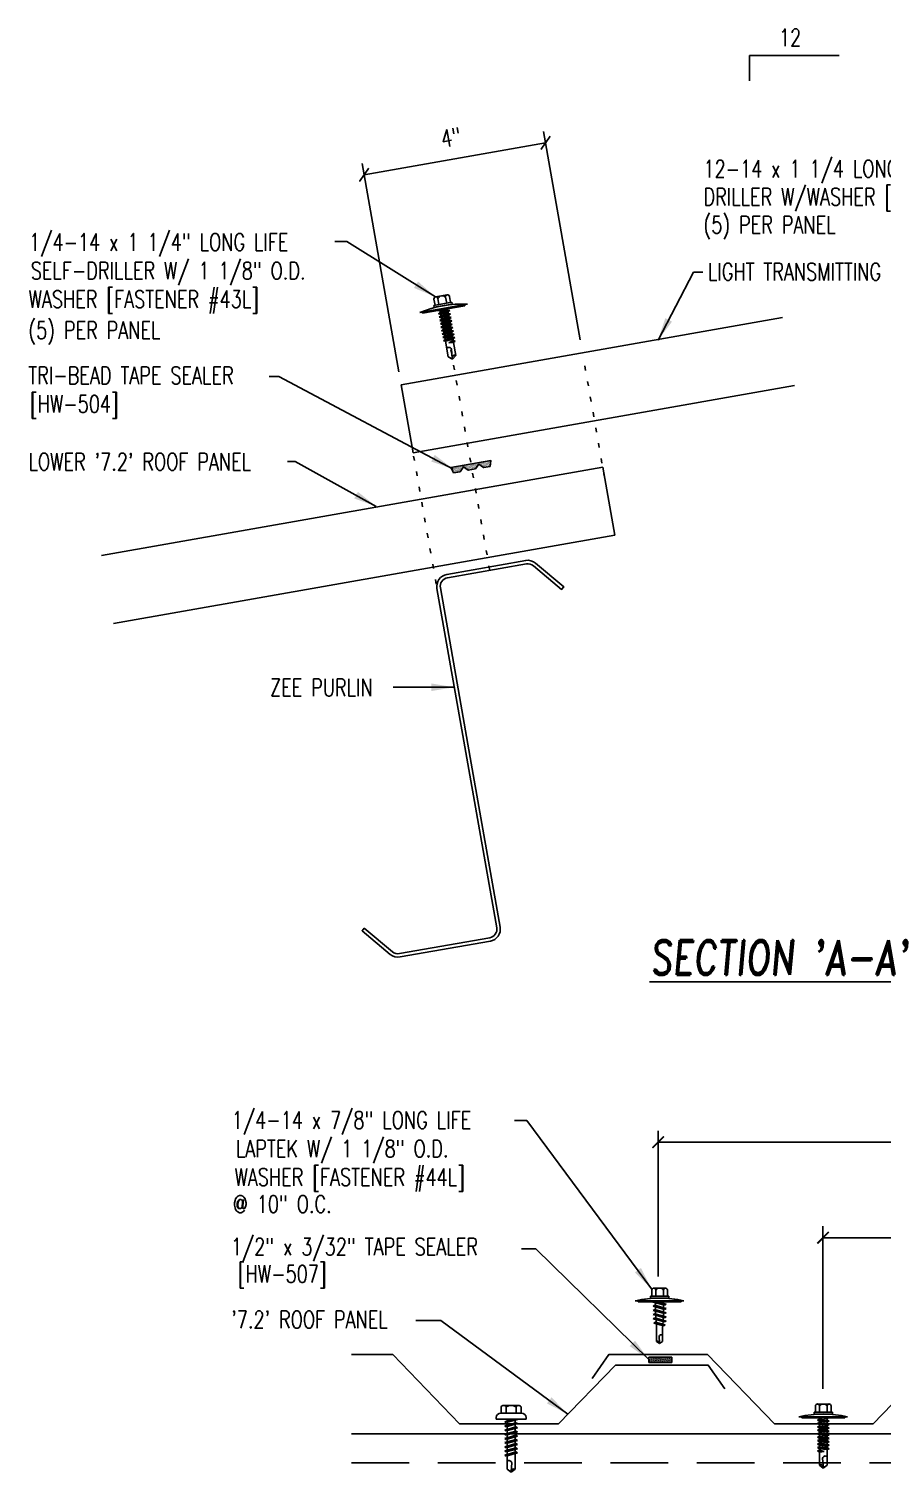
# Model space of a CAD drawing. Extents: x -4.8 to 58.6, y -1.7 to 67.3.
# Drawn here: x -4.8 to 13.72, y 4.52 to 35.84 of the extents above; entities that cross this region are included whole.
import ezdxf

# ---------------------------------------------------------------- set-up
doc = ezdxf.new("R2010")
doc.units = 0
doc.header["$LTSCALE"] = 4
doc.header["$MEASUREMENT"] = 0
doc.linetypes.add('ACAD_ISO07W100', pattern=[3, 0, -3])
doc.linetypes.add('HIDDEN', pattern=[0.375, 0.25, -0.125])
doc.layers.get('0').update_dxf_attribs({"linetype": 'CONTINUOUS'})
doc.layers.get('Defpoints').update_dxf_attribs({"linetype": 'CONTINUOUS'})
for name, color, linetype in [('FASTENER', 9, 'CONTINUOUS'), ('LABEL', 6, 'CONTINUOUS'), ('MARK', 1, 'CONTINUOUS'), ('PANEL-S', 11, 'CONTINUOUS'), ('STLA', 12, 'CONTINUOUS'), ('TAPE', 9, 'CONTINUOUS'), ('TEXT', 2, 'CONTINUOUS')]:
    doc.layers.add(name, color=color, linetype=linetype)
doc.styles.add('ROMAND', font='romand', dxfattribs={"height": 0.075})
doc.styles.add('TEXT', font='SIMPLEX.shx', dxfattribs={"width": 0.75, "height": 0.375})
doc.styles.add('TEXT1', font='ROMANS.shx', dxfattribs={"width": 0.75, "height": 0.375})
doc.dimstyles.new('DETAIL', dxfattribs={"dimscale": 4, "dimtxt": 0.375, "dimasz": 0.0625, "dimexe": 0.0625, "dimexo": 0.0625, "dimgap": 0.0625, "dimtad": 1, "dimdec": 4, "dimzin": 3, "dimdsep": 46, "dimlunit": 4, "dimtxsty": 'TEXT1', "dimblk": 'ARCHTICK', "dimcen": 0.0625, "dimclrd": 7, "dimclre": 7, "dimclrt": 2, "dimadec": 0, "dimazin": 0, "dimtfac": 0.6, "dimtdec": 4, "dimtmove": 0, "dimatfit": 3, "dimfxl": 0, "dimfrac": 2, "dimtolj": 1, "dimtzin": 0, "dimarcsym": 0})
doc.dimstyles.new('DETAIL$7', dxfattribs={"dimscale": 4, "dimtxt": 0.375, "dimasz": 0.125, "dimexe": 0.0625, "dimexo": 0.0625, "dimgap": 0.0625, "dimtad": 1, "dimdec": 4, "dimzin": 3, "dimdsep": 46, "dimlunit": 4, "dimtxsty": 'TEXT', "dimblk": 'ARCHTICK', "dimcen": 0.0625, "dimclrd": 7, "dimclre": 7, "dimclrt": 2, "dimadec": 0, "dimazin": 0, "dimtfac": 0.6, "dimtdec": 4, "dimtmove": 0, "dimatfit": 3, "dimfxl": 0, "dimfrac": 2, "dimtolj": 1, "dimtzin": 0, "dimarcsym": 0})

# ---------------------------------------------------------------- blocks, each defined once
blk = doc.blocks.new('Z8X25')
at = {"layer": 'STLA'}
blk.add_lwpolyline([(-1.652, 0.753), (-1.139, 0.142, 0.221695), (-0.995, 0.075), (0.995, 0.075, 0.414214), (1.183, 0.262), (1.183, 4), (1.183, 7.738, -0.414214), (1.445, 8), (3.186, 8, -0.221695), (3.386, 7.906), (3.899, 7.295), (3.842, 7.247), (3.329, 7.858, 0.221695), (3.186, 7.925), (1.445, 7.925, 0.414214), (1.257, 7.738), (1.257, 4), (1.257, 0.262, -0.414214), (0.995, 0), (-0.995, 0, -0.221695), (-1.196, 0.094), (-1.709, 0.705)], format="xyb", close=True, dxfattribs=at)
blk = doc.blocks.new('_ArchTick')
at = {"color": 0, "const_width": 0.15}
blk.add_lwpolyline([(-0.5, -0.5), (0.5, 0.5)], dxfattribs=at)
blk = doc.blocks.new('*D8')
at = {"layer": 'Defpoints', "color": 0}
for p in [(2.475, 32.676), (7.211, 28.852), (3.272, 28.157)]:
    blk.add_point(p, dxfattribs=at)
at = {"layer": 'TEXT', "color": 7, "lineweight": -2}
for p, q in [((7.168, 29.098), (6.371, 33.617)), ((6.415, 33.371), (2.475, 32.676)), ((3.229, 28.403), (2.432, 32.922))]:
    blk.add_line(p, q, dxfattribs=at)
at = {"layer": 'TEXT', "color": 7, "lineweight": -2, "xscale": 0.25, "yscale": 0.25, "zscale": 0.25}
for p, rotation in [((6.415, 33.371), 10.00004169108935), ((2.475, 32.676), 190.0000416910894)]:
    blk.add_blockref('_ArchTick', p, dxfattribs=dict(at, rotation=rotation))
at = {"layer": 'TEXT', "color": 2, "insert": (4.363, 33.489), "char_height": 0.375, "attachment_point": 5, "rotation": 10, "style": 'TEXT1'}
blk.add_mtext('\\A1;4"', dxfattribs=at)
blk = doc.blocks.new('LAY-LAB')
at = {"layer": 'LABEL', "color": 6, "style": 'ROMAND', "oblique": 5, "width": 0.75}
blk.add_attdef('LAY-LAB', (0.017, 0.0362), '', height=0.1875, dxfattribs=at)
blk = doc.blocks.new('*X1')
at = {"color": 0}
for p, q in [((-0.434, 0.135), (-0.434, 0.135)), ((-0.434, 0.123), (-0.434, 0.123)), ((-0.422, 0.141), (-0.422, 0.141)), ((-0.422, 0.129), (-0.422, 0.129)), ((-0.422, 0.117), (-0.422, 0.117)), ((-0.422, 0.105), (-0.422, 0.105)), ((-0.422, 0.094), (-0.422, 0.094)), ((-0.422, 0.082), (-0.422, 0.082)), ((-0.41, 0.135), (-0.41, 0.135)), ((-0.41, 0.123), (-0.41, 0.123)), ((-0.41, 0.111), (-0.41, 0.111)), ((-0.41, 0.1), (-0.41, 0.1)), ((-0.41, 0.088), (-0.41, 0.088)), ((-0.41, 0.076), (-0.41, 0.076)), ((-0.41, 0.064), (-0.41, 0.064)), ((-0.41, 0.053), (-0.41, 0.053)), ((-0.41, 0.041), (-0.41, 0.041)), ((-0.398, 0.141), (-0.398, 0.141)), ((-0.398, 0.129), (-0.398, 0.129)), ((-0.398, 0.117), (-0.398, 0.117)), ((-0.398, 0.105), (-0.398, 0.105)), ((-0.398, 0.094), (-0.398, 0.094)), ((-0.398, 0.082), (-0.398, 0.082)), ((-0.398, 0.07), (-0.398, 0.07)), ((-0.398, 0.059), (-0.398, 0.059)), ((-0.398, 0.047), (-0.398, 0.047)), ((-0.398, 0.035), (-0.398, 0.035)), ((-0.398, 0.023), (-0.398, 0.023)), ((-0.387, 0.135), (-0.387, 0.135)), ((-0.387, 0.123), (-0.387, 0.123)), ((-0.387, 0.111), (-0.387, 0.111)), ((-0.387, 0.1), (-0.387, 0.1)), ((-0.387, 0.088), (-0.387, 0.088)), ((-0.387, 0.076), (-0.387, 0.076)), ((-0.387, 0.064), (-0.387, 0.064)), ((-0.387, 0.053), (-0.387, 0.053)), ((-0.387, 0.041), (-0.387, 0.041)), ((-0.387, 0.029), (-0.387, 0.029)), ((-0.375, 0.141), (-0.375, 0.141)), ((-0.375, 0.129), (-0.375, 0.129)), ((-0.375, 0.117), (-0.375, 0.117)), ((-0.375, 0.105), (-0.375, 0.105)), ((-0.375, 0.094), (-0.375, 0.094)), ((-0.375, 0.082), (-0.375, 0.082)), ((-0.375, 0.07), (-0.375, 0.07)), ((-0.375, 0.059), (-0.375, 0.059)), ((-0.375, 0.047), (-0.375, 0.047)), ((-0.375, 0.035), (-0.375, 0.035)), ((-0.375, 0.023), (-0.375, 0.023)), ((-0.363, 0.135), (-0.363, 0.135)), ((-0.363, 0.123), (-0.363, 0.123)), ((-0.363, 0.111), (-0.363, 0.111)), ((-0.363, 0.1), (-0.363, 0.1)), ((-0.363, 0.088), (-0.363, 0.088)), ((-0.363, 0.076), (-0.363, 0.076)), ((-0.363, 0.064), (-0.363, 0.064)), ((-0.363, 0.053), (-0.363, 0.053)), ((-0.363, 0.041), (-0.363, 0.041)), ((-0.363, 0.029), (-0.363, 0.029)), ((-0.352, 0.141), (-0.352, 0.141)), ((-0.352, 0.129), (-0.352, 0.129)), ((-0.352, 0.117), (-0.352, 0.117)), ((-0.352, 0.105), (-0.352, 0.105)), ((-0.352, 0.094), (-0.352, 0.094)), ((-0.352, 0.082), (-0.352, 0.082)), ((-0.352, 0.07), (-0.352, 0.07)), ((-0.352, 0.059), (-0.352, 0.059)), ((-0.352, 0.047), (-0.352, 0.047)), ((-0.352, 0.035), (-0.352, 0.035)), ((-0.352, 0.023), (-0.352, 0.023)), ((-0.34, 0.135), (-0.34, 0.135)), ((-0.34, 0.123), (-0.34, 0.123)), ((-0.34, 0.111), (-0.34, 0.111)), ((-0.34, 0.1), (-0.34, 0.1)), ((-0.34, 0.088), (-0.34, 0.088)), ((-0.34, 0.076), (-0.34, 0.076)), ((-0.34, 0.064), (-0.34, 0.064)), ((-0.34, 0.053), (-0.34, 0.053)), ((-0.34, 0.041), (-0.34, 0.041)), ((-0.34, 0.029), (-0.34, 0.029)), ((-0.328, 0.141), (-0.328, 0.141)), ((-0.328, 0.129), (-0.328, 0.129)), ((-0.328, 0.117), (-0.328, 0.117)), ((-0.328, 0.105), (-0.328, 0.105)), ((-0.328, 0.094), (-0.328, 0.094)), ((-0.328, 0.082), (-0.328, 0.082)), ((-0.328, 0.07), (-0.328, 0.07)), ((-0.328, 0.059), (-0.328, 0.059)), ((-0.328, 0.047), (-0.328, 0.047)), ((-0.328, 0.035), (-0.328, 0.035)), ((-0.328, 0.023), (-0.328, 0.023)), ((-0.316, 0.135), (-0.316, 0.135)), ((-0.316, 0.123), (-0.316, 0.123)), ((-0.316, 0.111), (-0.316, 0.111)), ((-0.316, 0.1), (-0.316, 0.1)), ((-0.316, 0.088), (-0.316, 0.088)), ((-0.316, 0.076), (-0.316, 0.076)), ((-0.316, 0.064), (-0.316, 0.064)), ((-0.316, 0.053), (-0.316, 0.053)), ((-0.316, 0.041), (-0.316, 0.041)), ((-0.316, 0.029), (-0.316, 0.029)), ((-0.305, 0.141), (-0.305, 0.141)), ((-0.305, 0.129), (-0.305, 0.129)), ((-0.305, 0.117), (-0.305, 0.117)), ((-0.305, 0.105), (-0.305, 0.105)), ((-0.305, 0.094), (-0.305, 0.094)), ((-0.305, 0.082), (-0.305, 0.082)), ((-0.305, 0.07), (-0.305, 0.07)), ((-0.305, 0.059), (-0.305, 0.059)), ((-0.305, 0.047), (-0.305, 0.047)), ((-0.305, 0.035), (-0.305, 0.035)), ((-0.305, 0.023), (-0.305, 0.023)), ((-0.293, 0.135), (-0.293, 0.135)), ((-0.293, 0.123), (-0.293, 0.123)), ((-0.293, 0.111), (-0.293, 0.111)), ((-0.293, 0.1), (-0.293, 0.1)), ((-0.293, 0.088), (-0.293, 0.088)), ((-0.293, 0.076), (-0.293, 0.076)), ((-0.293, 0.064), (-0.293, 0.064)), ((-0.293, 0.053), (-0.293, 0.053)), ((-0.293, 0.041), (-0.293, 0.041)), ((-0.293, 0.029), (-0.293, 0.029)), ((-0.281, 0.141), (-0.281, 0.141)), ((-0.281, 0.129), (-0.281, 0.129)), ((-0.281, 0.117), (-0.281, 0.117)), ((-0.281, 0.105), (-0.281, 0.105)), ((-0.281, 0.094), (-0.281, 0.094)), ((-0.281, 0.082), (-0.281, 0.082)), ((-0.281, 0.07), (-0.281, 0.07)), ((-0.281, 0.059), (-0.281, 0.059)), ((-0.281, 0.047), (-0.281, 0.047)), ((-0.281, 0.035), (-0.281, 0.035)), ((-0.281, 0.023), (-0.281, 0.023)), ((-0.27, 0.135), (-0.27, 0.135)), ((-0.27, 0.123), (-0.27, 0.123)), ((-0.27, 0.111), (-0.27, 0.111)), ((-0.27, 0.1), (-0.27, 0.1)), ((-0.27, 0.088), (-0.27, 0.088)), ((-0.27, 0.076), (-0.27, 0.076)), ((-0.27, 0.064), (-0.27, 0.064)), ((-0.27, 0.053), (-0.27, 0.053)), ((-0.27, 0.041), (-0.27, 0.041)), ((-0.27, 0.029), (-0.27, 0.029)), ((-0.258, 0.141), (-0.258, 0.141)), ((-0.258, 0.129), (-0.258, 0.129)), ((-0.258, 0.117), (-0.258, 0.117)), ((-0.258, 0.105), (-0.258, 0.105)), ((-0.258, 0.094), (-0.258, 0.094)), ((-0.258, 0.082), (-0.258, 0.082)), ((-0.258, 0.07), (-0.258, 0.07)), ((-0.258, 0.059), (-0.258, 0.059)), ((-0.258, 0.047), (-0.258, 0.047)), ((-0.258, 0.035), (-0.258, 0.035)), ((-0.258, 0.023), (-0.258, 0.023)), ((-0.246, 0.135), (-0.246, 0.135)), ((-0.246, 0.123), (-0.246, 0.123)), ((-0.246, 0.111), (-0.246, 0.111)), ((-0.246, 0.1), (-0.246, 0.1)), ((-0.246, 0.088), (-0.246, 0.088)), ((-0.246, 0.076), (-0.246, 0.076)), ((-0.246, 0.064), (-0.246, 0.064)), ((-0.246, 0.053), (-0.246, 0.053)), ((-0.246, 0.041), (-0.246, 0.041)), ((-0.234, 0.141), (-0.234, 0.141)), ((-0.234, 0.129), (-0.234, 0.129)), ((-0.234, 0.117), (-0.234, 0.117)), ((-0.234, 0.105), (-0.234, 0.105)), ((-0.234, 0.094), (-0.234, 0.094)), ((-0.234, 0.082), (-0.234, 0.082)), ((-0.234, 0.07), (-0.234, 0.07)), ((-0.234, 0.059), (-0.234, 0.059)), ((-0.234, 0.047), (-0.234, 0.047)), ((-0.223, 0.135), (-0.223, 0.135)), ((-0.223, 0.123), (-0.223, 0.123)), ((-0.223, 0.111), (-0.223, 0.111)), ((-0.223, 0.1), (-0.223, 0.1)), ((-0.223, 0.088), (-0.223, 0.088)), ((-0.223, 0.076), (-0.223, 0.076)), ((-0.223, 0.064), (-0.223, 0.064)), ((-0.211, 0.141), (-0.211, 0.141)), ((-0.211, 0.129), (-0.211, 0.129)), ((-0.211, 0.117), (-0.211, 0.117)), ((-0.211, 0.105), (-0.211, 0.105)), ((-0.211, 0.094), (-0.211, 0.094)), ((-0.211, 0.082), (-0.211, 0.082)), ((-0.211, 0.07), (-0.211, 0.07)), ((-0.199, 0.135), (-0.199, 0.135)), ((-0.199, 0.123), (-0.199, 0.123)), ((-0.199, 0.111), (-0.199, 0.111)), ((-0.199, 0.1), (-0.199, 0.1)), ((-0.199, 0.088), (-0.199, 0.088)), ((-0.188, 0.141), (-0.188, 0.141)), ((-0.188, 0.129), (-0.188, 0.129)), ((-0.188, 0.117), (-0.188, 0.117)), ((-0.188, 0.105), (-0.188, 0.105)), ((-0.188, 0.094), (-0.188, 0.094)), ((-0.176, 0.135), (-0.176, 0.135)), ((-0.176, 0.123), (-0.176, 0.123)), ((-0.176, 0.111), (-0.176, 0.111)), ((-0.164, 0.141), (-0.164, 0.141)), ((-0.164, 0.129), (-0.164, 0.129)), ((-0.164, 0.117), (-0.164, 0.117)), ((-0.164, 0.105), (-0.164, 0.105)), ((-0.152, 0.135), (-0.152, 0.135)), ((-0.152, 0.123), (-0.152, 0.123)), ((-0.152, 0.111), (-0.152, 0.111)), ((-0.152, 0.1), (-0.152, 0.1)), ((-0.141, 0.141), (-0.141, 0.141)), ((-0.141, 0.129), (-0.141, 0.129)), ((-0.141, 0.117), (-0.141, 0.117)), ((-0.141, 0.105), (-0.141, 0.105)), ((-0.141, 0.094), (-0.141, 0.094)), ((-0.141, 0.082), (-0.141, 0.082)), ((-0.129, 0.135), (-0.129, 0.135)), ((-0.129, 0.123), (-0.129, 0.123)), ((-0.129, 0.111), (-0.129, 0.111)), ((-0.129, 0.1), (-0.129, 0.1)), ((-0.129, 0.088), (-0.129, 0.088)), ((-0.129, 0.076), (-0.129, 0.076)), ((-0.117, 0.141), (-0.117, 0.141)), ((-0.117, 0.129), (-0.117, 0.129)), ((-0.117, 0.117), (-0.117, 0.117)), ((-0.117, 0.105), (-0.117, 0.105)), ((-0.117, 0.094), (-0.117, 0.094)), ((-0.117, 0.082), (-0.117, 0.082)), ((-0.117, 0.07), (-0.117, 0.07)), ((-0.117, 0.059), (-0.117, 0.059)), ((-0.105, 0.135), (-0.105, 0.135)), ((-0.105, 0.123), (-0.105, 0.123)), ((-0.105, 0.111), (-0.105, 0.111)), ((-0.105, 0.1), (-0.105, 0.1)), ((-0.105, 0.088), (-0.105, 0.088)), ((-0.105, 0.076), (-0.105, 0.076)), ((-0.105, 0.064), (-0.105, 0.064)), ((-0.105, 0.053), (-0.105, 0.053)), ((-0.094, 0.141), (-0.094, 0.141)), ((-0.094, 0.129), (-0.094, 0.129)), ((-0.094, 0.117), (-0.094, 0.117)), ((-0.094, 0.105), (-0.094, 0.105)), ((-0.094, 0.094), (-0.094, 0.094)), ((-0.094, 0.082), (-0.094, 0.082)), ((-0.094, 0.07), (-0.094, 0.07)), ((-0.094, 0.059), (-0.094, 0.059)), ((-0.094, 0.047), (-0.094, 0.047)), ((-0.094, 0.035), (-0.094, 0.035)), ((-0.082, 0.135), (-0.082, 0.135)), ((-0.082, 0.123), (-0.082, 0.123)), ((-0.082, 0.111), (-0.082, 0.111)), ((-0.082, 0.1), (-0.082, 0.1)), ((-0.082, 0.088), (-0.082, 0.088)), ((-0.082, 0.076), (-0.082, 0.076)), ((-0.082, 0.064), (-0.082, 0.064)), ((-0.082, 0.053), (-0.082, 0.053)), ((-0.082, 0.041), (-0.082, 0.041)), ((-0.082, 0.029), (-0.082, 0.029)), ((-0.07, 0.141), (-0.07, 0.141)), ((-0.07, 0.129), (-0.07, 0.129)), ((-0.07, 0.117), (-0.07, 0.117)), ((-0.07, 0.105), (-0.07, 0.105)), ((-0.07, 0.094), (-0.07, 0.094)), ((-0.07, 0.082), (-0.07, 0.082)), ((-0.07, 0.07), (-0.07, 0.07)), ((-0.07, 0.059), (-0.07, 0.059)), ((-0.07, 0.047), (-0.07, 0.047)), ((-0.07, 0.035), (-0.07, 0.035)), ((-0.07, 0.023), (-0.07, 0.023)), ((-0.059, 0.135), (-0.059, 0.135)), ((-0.059, 0.123), (-0.059, 0.123)), ((-0.059, 0.111), (-0.059, 0.111)), ((-0.059, 0.1), (-0.059, 0.1)), ((-0.059, 0.088), (-0.059, 0.088)), ((-0.059, 0.076), (-0.059, 0.076)), ((-0.059, 0.064), (-0.059, 0.064)), ((-0.059, 0.053), (-0.059, 0.053)), ((-0.059, 0.041), (-0.059, 0.041)), ((-0.059, 0.029), (-0.059, 0.029)), ((-0.047, 0.141), (-0.047, 0.141)), ((-0.047, 0.129), (-0.047, 0.129)), ((-0.047, 0.117), (-0.047, 0.117)), ((-0.047, 0.105), (-0.047, 0.105)), ((-0.047, 0.094), (-0.047, 0.094)), ((-0.047, 0.082), (-0.047, 0.082)), ((-0.047, 0.07), (-0.047, 0.07)), ((-0.047, 0.059), (-0.047, 0.059)), ((-0.047, 0.047), (-0.047, 0.047)), ((-0.047, 0.035), (-0.047, 0.035)), ((-0.047, 0.023), (-0.047, 0.023)), ((-0.035, 0.135), (-0.035, 0.135)), ((-0.035, 0.123), (-0.035, 0.123)), ((-0.035, 0.111), (-0.035, 0.111)), ((-0.035, 0.1), (-0.035, 0.1)), ((-0.035, 0.088), (-0.035, 0.088)), ((-0.035, 0.076), (-0.035, 0.076)), ((-0.035, 0.064), (-0.035, 0.064)), ((-0.035, 0.053), (-0.035, 0.053)), ((-0.035, 0.041), (-0.035, 0.041)), ((-0.035, 0.029), (-0.035, 0.029)), ((-0.023, 0.141), (-0.023, 0.141)), ((-0.023, 0.129), (-0.023, 0.129)), ((-0.023, 0.117), (-0.023, 0.117)), ((-0.023, 0.105), (-0.023, 0.105)), ((-0.023, 0.094), (-0.023, 0.094)), ((-0.023, 0.082), (-0.023, 0.082)), ((-0.023, 0.07), (-0.023, 0.07)), ((-0.023, 0.059), (-0.023, 0.059)), ((-0.023, 0.047), (-0.023, 0.047)), ((-0.023, 0.035), (-0.023, 0.035)), ((-0.023, 0.023), (-0.023, 0.023)), ((-0.012, 0.135), (-0.012, 0.135)), ((-0.012, 0.123), (-0.012, 0.123)), ((-0.012, 0.111), (-0.012, 0.111)), ((-0.012, 0.1), (-0.012, 0.1)), ((-0.012, 0.088), (-0.012, 0.088)), ((-0.012, 0.076), (-0.012, 0.076)), ((-0.012, 0.064), (-0.012, 0.064)), ((-0.012, 0.053), (-0.012, 0.053)), ((-0.012, 0.041), (-0.012, 0.041)), ((-0.012, 0.029), (-0.012, 0.029)), ((0, 0.141), (0, 0.141)), ((0, 0.129), (0, 0.129)), ((0, 0.117), (0, 0.117)), ((0, 0.105), (0, 0.105)), ((0, 0.094), (0, 0.094)), ((0, 0.082), (0, 0.082)), ((0, 0.07), (0, 0.07)), ((0, 0.059), (0, 0.059)), ((0, 0.047), (0, 0.047)), ((0, 0.035), (0, 0.035)), ((0, 0.023), (0, 0.023)), ((0.012, 0.135), (0.012, 0.135)), ((0.012, 0.123), (0.012, 0.123)), ((0.012, 0.111), (0.012, 0.111)), ((0.012, 0.1), (0.012, 0.1)), ((0.012, 0.088), (0.012, 0.088)), ((0.012, 0.076), (0.012, 0.076)), ((0.012, 0.064), (0.012, 0.064)), ((0.012, 0.053), (0.012, 0.053)), ((0.012, 0.041), (0.012, 0.041)), ((0.012, 0.029), (0.012, 0.029)), ((0.023, 0.141), (0.023, 0.141)), ((0.023, 0.129), (0.023, 0.129)), ((0.023, 0.117), (0.023, 0.117)), ((0.023, 0.105), (0.023, 0.105)), ((0.023, 0.094), (0.023, 0.094)), ((0.023, 0.082), (0.023, 0.082)), ((0.023, 0.07), (0.023, 0.07)), ((0.023, 0.059), (0.023, 0.059)), ((0.023, 0.047), (0.023, 0.047)), ((0.023, 0.035), (0.023, 0.035)), ((0.023, 0.023), (0.023, 0.023)), ((0.035, 0.135), (0.035, 0.135)), ((0.035, 0.123), (0.035, 0.123)), ((0.035, 0.111), (0.035, 0.111)), ((0.035, 0.1), (0.035, 0.1)), ((0.035, 0.088), (0.035, 0.088)), ((0.035, 0.076), (0.035, 0.076)), ((0.035, 0.064), (0.035, 0.064)), ((0.035, 0.053), (0.035, 0.053)), ((0.035, 0.041), (0.035, 0.041)), ((0.035, 0.029), (0.035, 0.029)), ((0.047, 0.141), (0.047, 0.141)), ((0.047, 0.129), (0.047, 0.129)), ((0.047, 0.117), (0.047, 0.117)), ((0.047, 0.105), (0.047, 0.105)), ((0.047, 0.094), (0.047, 0.094)), ((0.047, 0.082), (0.047, 0.082)), ((0.047, 0.07), (0.047, 0.07)), ((0.047, 0.059), (0.047, 0.059)), ((0.047, 0.047), (0.047, 0.047)), ((0.047, 0.035), (0.047, 0.035)), ((0.047, 0.023), (0.047, 0.023)), ((0.059, 0.135), (0.059, 0.135)), ((0.059, 0.123), (0.059, 0.123)), ((0.059, 0.111), (0.059, 0.111)), ((0.059, 0.1), (0.059, 0.1)), ((0.059, 0.088), (0.059, 0.088)), ((0.059, 0.076), (0.059, 0.076)), ((0.059, 0.064), (0.059, 0.064)), ((0.059, 0.053), (0.059, 0.053)), ((0.059, 0.041), (0.059, 0.041)), ((0.059, 0.029), (0.059, 0.029)), ((0.07, 0.141), (0.07, 0.141)), ((0.07, 0.129), (0.07, 0.129)), ((0.07, 0.117), (0.07, 0.117)), ((0.07, 0.105), (0.07, 0.105)), ((0.07, 0.094), (0.07, 0.094)), ((0.07, 0.082), (0.07, 0.082)), ((0.07, 0.07), (0.07, 0.07)), ((0.07, 0.059), (0.07, 0.059)), ((0.07, 0.047), (0.07, 0.047)), ((0.07, 0.035), (0.07, 0.035)), ((0.07, 0.023), (0.07, 0.023)), ((0.082, 0.135), (0.082, 0.135)), ((0.082, 0.123), (0.082, 0.123)), ((0.082, 0.111), (0.082, 0.111)), ((0.082, 0.1), (0.082, 0.1)), ((0.082, 0.088), (0.082, 0.088)), ((0.082, 0.076), (0.082, 0.076)), ((0.082, 0.064), (0.082, 0.064)), ((0.082, 0.053), (0.082, 0.053)), ((0.082, 0.041), (0.082, 0.041)), ((0.082, 0.029), (0.082, 0.029)), ((0.094, 0.141), (0.094, 0.141)), ((0.094, 0.129), (0.094, 0.129)), ((0.094, 0.117), (0.094, 0.117)), ((0.094, 0.105), (0.094, 0.105)), ((0.094, 0.094), (0.094, 0.094)), ((0.094, 0.082), (0.094, 0.082)), ((0.094, 0.07), (0.094, 0.07)), ((0.094, 0.059), (0.094, 0.059)), ((0.094, 0.047), (0.094, 0.047)), ((0.094, 0.035), (0.094, 0.035)), ((0.105, 0.135), (0.105, 0.135)), ((0.105, 0.123), (0.105, 0.123)), ((0.105, 0.111), (0.105, 0.111)), ((0.105, 0.1), (0.105, 0.1)), ((0.105, 0.088), (0.105, 0.088)), ((0.105, 0.076), (0.105, 0.076)), ((0.105, 0.064), (0.105, 0.064)), ((0.105, 0.053), (0.105, 0.053)), ((0.117, 0.141), (0.117, 0.141)), ((0.117, 0.129), (0.117, 0.129)), ((0.117, 0.117), (0.117, 0.117)), ((0.117, 0.105), (0.117, 0.105)), ((0.117, 0.094), (0.117, 0.094)), ((0.117, 0.082), (0.117, 0.082)), ((0.117, 0.07), (0.117, 0.07)), ((0.117, 0.059), (0.117, 0.059)), ((0.129, 0.135), (0.129, 0.135)), ((0.129, 0.123), (0.129, 0.123)), ((0.129, 0.111), (0.129, 0.111)), ((0.129, 0.1), (0.129, 0.1)), ((0.129, 0.088), (0.129, 0.088)), ((0.129, 0.076), (0.129, 0.076)), ((0.141, 0.141), (0.141, 0.141)), ((0.141, 0.129), (0.141, 0.129)), ((0.141, 0.117), (0.141, 0.117)), ((0.141, 0.105), (0.141, 0.105)), ((0.141, 0.094), (0.141, 0.094)), ((0.141, 0.082), (0.141, 0.082)), ((0.152, 0.135), (0.152, 0.135)), ((0.152, 0.123), (0.152, 0.123)), ((0.152, 0.111), (0.152, 0.111)), ((0.152, 0.1), (0.152, 0.1)), ((0.164, 0.141), (0.164, 0.141)), ((0.164, 0.129), (0.164, 0.129)), ((0.164, 0.117), (0.164, 0.117)), ((0.164, 0.105), (0.164, 0.105)), ((0.176, 0.135), (0.176, 0.135)), ((0.176, 0.123), (0.176, 0.123)), ((0.176, 0.111), (0.176, 0.111)), ((0.188, 0.141), (0.188, 0.141)), ((0.188, 0.129), (0.188, 0.129)), ((0.188, 0.117), (0.188, 0.117)), ((0.188, 0.105), (0.188, 0.105)), ((0.188, 0.094), (0.188, 0.094)), ((0.199, 0.135), (0.199, 0.135)), ((0.199, 0.123), (0.199, 0.123)), ((0.199, 0.111), (0.199, 0.111)), ((0.199, 0.1), (0.199, 0.1)), ((0.199, 0.088), (0.199, 0.088)), ((0.211, 0.141), (0.211, 0.141)), ((0.211, 0.129), (0.211, 0.129)), ((0.211, 0.117), (0.211, 0.117)), ((0.211, 0.105), (0.211, 0.105)), ((0.211, 0.094), (0.211, 0.094)), ((0.211, 0.082), (0.211, 0.082)), ((0.211, 0.07), (0.211, 0.07)), ((0.223, 0.135), (0.223, 0.135)), ((0.223, 0.123), (0.223, 0.123)), ((0.223, 0.111), (0.223, 0.111)), ((0.223, 0.1), (0.223, 0.1)), ((0.223, 0.088), (0.223, 0.088)), ((0.223, 0.076), (0.223, 0.076)), ((0.223, 0.064), (0.223, 0.064)), ((0.234, 0.141), (0.234, 0.141)), ((0.234, 0.129), (0.234, 0.129)), ((0.234, 0.117), (0.234, 0.117)), ((0.234, 0.105), (0.234, 0.105)), ((0.234, 0.094), (0.234, 0.094)), ((0.234, 0.082), (0.234, 0.082)), ((0.234, 0.07), (0.234, 0.07)), ((0.234, 0.059), (0.234, 0.059)), ((0.234, 0.047), (0.234, 0.047)), ((0.246, 0.135), (0.246, 0.135)), ((0.246, 0.123), (0.246, 0.123)), ((0.246, 0.111), (0.246, 0.111)), ((0.246, 0.1), (0.246, 0.1)), ((0.246, 0.088), (0.246, 0.088)), ((0.246, 0.076), (0.246, 0.076)), ((0.246, 0.064), (0.246, 0.064)), ((0.246, 0.053), (0.246, 0.053)), ((0.246, 0.041), (0.246, 0.041)), ((0.258, 0.141), (0.258, 0.141)), ((0.258, 0.129), (0.258, 0.129)), ((0.258, 0.117), (0.258, 0.117)), ((0.258, 0.105), (0.258, 0.105)), ((0.258, 0.094), (0.258, 0.094)), ((0.258, 0.082), (0.258, 0.082)), ((0.258, 0.07), (0.258, 0.07)), ((0.258, 0.059), (0.258, 0.059)), ((0.258, 0.047), (0.258, 0.047)), ((0.258, 0.035), (0.258, 0.035)), ((0.258, 0.023), (0.258, 0.023)), ((0.27, 0.135), (0.27, 0.135)), ((0.27, 0.123), (0.27, 0.123)), ((0.27, 0.111), (0.27, 0.111)), ((0.27, 0.1), (0.27, 0.1)), ((0.27, 0.088), (0.27, 0.088)), ((0.27, 0.076), (0.27, 0.076)), ((0.27, 0.064), (0.27, 0.064)), ((0.27, 0.053), (0.27, 0.053)), ((0.27, 0.041), (0.27, 0.041)), ((0.27, 0.029), (0.27, 0.029)), ((0.281, 0.141), (0.281, 0.141)), ((0.281, 0.129), (0.281, 0.129)), ((0.281, 0.117), (0.281, 0.117)), ((0.281, 0.105), (0.281, 0.105)), ((0.281, 0.094), (0.281, 0.094)), ((0.281, 0.082), (0.281, 0.082)), ((0.281, 0.07), (0.281, 0.07)), ((0.281, 0.059), (0.281, 0.059)), ((0.281, 0.047), (0.281, 0.047)), ((0.281, 0.035), (0.281, 0.035)), ((0.281, 0.023), (0.281, 0.023)), ((0.293, 0.135), (0.293, 0.135)), ((0.293, 0.123), (0.293, 0.123)), ((0.293, 0.111), (0.293, 0.111)), ((0.293, 0.1), (0.293, 0.1)), ((0.293, 0.088), (0.293, 0.088)), ((0.293, 0.076), (0.293, 0.076)), ((0.293, 0.064), (0.293, 0.064)), ((0.293, 0.053), (0.293, 0.053)), ((0.293, 0.041), (0.293, 0.041)), ((0.293, 0.029), (0.293, 0.029)), ((0.305, 0.141), (0.305, 0.141)), ((0.305, 0.129), (0.305, 0.129)), ((0.305, 0.117), (0.305, 0.117)), ((0.305, 0.105), (0.305, 0.105)), ((0.305, 0.094), (0.305, 0.094)), ((0.305, 0.082), (0.305, 0.082)), ((0.305, 0.07), (0.305, 0.07)), ((0.305, 0.059), (0.305, 0.059)), ((0.305, 0.047), (0.305, 0.047)), ((0.305, 0.035), (0.305, 0.035)), ((0.305, 0.023), (0.305, 0.023)), ((0.316, 0.135), (0.316, 0.135)), ((0.316, 0.123), (0.316, 0.123)), ((0.316, 0.111), (0.316, 0.111)), ((0.316, 0.1), (0.316, 0.1)), ((0.316, 0.088), (0.316, 0.088)), ((0.316, 0.076), (0.316, 0.076)), ((0.316, 0.064), (0.316, 0.064)), ((0.316, 0.053), (0.316, 0.053)), ((0.316, 0.041), (0.316, 0.041)), ((0.316, 0.029), (0.316, 0.029)), ((0.328, 0.141), (0.328, 0.141)), ((0.328, 0.129), (0.328, 0.129)), ((0.328, 0.117), (0.328, 0.117)), ((0.328, 0.105), (0.328, 0.105)), ((0.328, 0.094), (0.328, 0.094)), ((0.328, 0.082), (0.328, 0.082)), ((0.328, 0.07), (0.328, 0.07)), ((0.328, 0.059), (0.328, 0.059)), ((0.328, 0.047), (0.328, 0.047)), ((0.328, 0.035), (0.328, 0.035)), ((0.328, 0.023), (0.328, 0.023)), ((0.34, 0.135), (0.34, 0.135)), ((0.34, 0.123), (0.34, 0.123)), ((0.34, 0.111), (0.34, 0.111)), ((0.34, 0.1), (0.34, 0.1)), ((0.34, 0.088), (0.34, 0.088)), ((0.34, 0.076), (0.34, 0.076)), ((0.34, 0.064), (0.34, 0.064)), ((0.34, 0.053), (0.34, 0.053)), ((0.34, 0.041), (0.34, 0.041)), ((0.34, 0.029), (0.34, 0.029)), ((0.352, 0.141), (0.352, 0.141)), ((0.352, 0.129), (0.352, 0.129)), ((0.352, 0.117), (0.352, 0.117)), ((0.352, 0.105), (0.352, 0.105)), ((0.352, 0.094), (0.352, 0.094)), ((0.352, 0.082), (0.352, 0.082)), ((0.352, 0.07), (0.352, 0.07)), ((0.352, 0.059), (0.352, 0.059)), ((0.352, 0.047), (0.352, 0.047)), ((0.352, 0.035), (0.352, 0.035)), ((0.352, 0.023), (0.352, 0.023)), ((0.363, 0.135), (0.363, 0.135)), ((0.363, 0.123), (0.363, 0.123)), ((0.363, 0.111), (0.363, 0.111)), ((0.363, 0.1), (0.363, 0.1)), ((0.363, 0.088), (0.363, 0.088)), ((0.363, 0.076), (0.363, 0.076)), ((0.363, 0.064), (0.363, 0.064)), ((0.363, 0.053), (0.363, 0.053)), ((0.363, 0.041), (0.363, 0.041)), ((0.363, 0.029), (0.363, 0.029)), ((0.375, 0.141), (0.375, 0.141)), ((0.375, 0.129), (0.375, 0.129)), ((0.375, 0.117), (0.375, 0.117)), ((0.375, 0.105), (0.375, 0.105)), ((0.375, 0.094), (0.375, 0.094)), ((0.375, 0.082), (0.375, 0.082)), ((0.375, 0.07), (0.375, 0.07)), ((0.375, 0.059), (0.375, 0.059)), ((0.375, 0.047), (0.375, 0.047)), ((0.375, 0.035), (0.375, 0.035)), ((0.375, 0.023), (0.375, 0.023)), ((0.387, 0.135), (0.387, 0.135)), ((0.387, 0.123), (0.387, 0.123)), ((0.387, 0.111), (0.387, 0.111)), ((0.387, 0.1), (0.387, 0.1)), ((0.387, 0.088), (0.387, 0.088)), ((0.387, 0.076), (0.387, 0.076)), ((0.387, 0.064), (0.387, 0.064)), ((0.387, 0.053), (0.387, 0.053)), ((0.387, 0.041), (0.387, 0.041)), ((0.387, 0.029), (0.387, 0.029)), ((0.398, 0.141), (0.398, 0.141)), ((0.398, 0.129), (0.398, 0.129)), ((0.398, 0.117), (0.398, 0.117)), ((0.398, 0.105), (0.398, 0.105)), ((0.398, 0.094), (0.398, 0.094)), ((0.398, 0.082), (0.398, 0.082)), ((0.398, 0.07), (0.398, 0.07)), ((0.398, 0.059), (0.398, 0.059)), ((0.398, 0.047), (0.398, 0.047)), ((0.398, 0.035), (0.398, 0.035)), ((0.398, 0.023), (0.398, 0.023)), ((0.41, 0.135), (0.41, 0.135)), ((0.41, 0.123), (0.41, 0.123)), ((0.41, 0.111), (0.41, 0.111)), ((0.41, 0.1), (0.41, 0.1)), ((0.41, 0.088), (0.41, 0.088)), ((0.41, 0.076), (0.41, 0.076)), ((0.41, 0.064), (0.41, 0.064)), ((0.41, 0.053), (0.41, 0.053)), ((0.41, 0.041), (0.41, 0.041)), ((0.422, 0.141), (0.422, 0.141)), ((0.422, 0.129), (0.422, 0.129)), ((0.422, 0.117), (0.422, 0.117)), ((0.422, 0.105), (0.422, 0.105)), ((0.422, 0.094), (0.422, 0.094)), ((0.422, 0.082), (0.422, 0.082)), ((0.434, 0.135), (0.434, 0.135)), ((0.434, 0.123), (0.434, 0.123))]:
    blk.add_line(p, q, dxfattribs=at)
blk = doc.blocks.new('TRIBEAD')
at = {"layer": 'TAPE', "color": 9}
blk.add_lwpolyline([(-0.403, 0.018), (-0.442, 0.141), (0.442, 0.141), (0.403, 0.018), (0.26, 0.018), (0.17, 0.109), (0.079, 0.018), (0, 0.018), (-0.079, 0.018), (-0.17, 0.109), (-0.26, 0.018)], close=True, dxfattribs=at)
at = {"layer": 'TAPE', "color": 251}
blk.add_blockref('*X1', (0, 0), dxfattribs=at)
blk = doc.blocks.new('A$C43472860')
at = {"layer": 'FASTENER'}
for p, q in [((-1.794, 0.632), (-1.794, 0.497)), ((-1.494, 0.673), (-1.754, 0.673)), ((-1.709, 0.632), (-1.709, 0.497)), ((-1.538, 0.632), (-1.538, 0.497)), ((-1.453, 0.632), (-1.453, 0.497)), ((-2.15, 0.398), (-1.095, 0.398)), ((-2.09, 0.398), (-1.156, 0.398)), ((-2.09, 0.374), (-2.09, 0.398)), ((-1.156, 0.374), (-2.09, 0.374)), ((-1.422, 0.497), (-1.823, 0.497)), ((-1.823, 0.497), (-1.823, 0.456)), ((-1.823, 0.456), (-1.422, 0.456)), ((-1.794, 0.497), (-1.453, 0.497)), ((-1.794, 0.497), (-1.453, 0.497)), ((-1.751, 0.301), (-1.709, 0.326)), ((-1.751, 0.301), (-1.496, 0.326)), ((-1.747, 0.374), (-1.709, 0.358)), ((-1.709, 0.358), (-1.556, 0.374)), ((-1.709, 0.358), (-1.709, 0.326)), ((-1.709, 0.326), (-1.538, 0.344)), ((-1.538, 0.374), (-1.538, 0.344)), ((-1.496, 0.326), (-1.538, 0.344)), ((-1.496, 0.326), (-1.538, 0.301)), ((-1.422, 0.497), (-1.422, 0.456)), ((-1.156, 0.398), (-1.156, 0.374)), ((-1.751, 0.301), (-1.709, 0.284)), ((-1.751, 0.226), (-1.709, 0.252)), ((-1.751, 0.226), (-1.496, 0.252)), ((-1.751, 0.226), (-1.709, 0.209)), ((-1.751, 0.152), (-1.709, 0.177)), ((-1.751, 0.152), (-1.496, 0.177)), ((-1.751, 0.152), (-1.709, 0.134)), ((-1.751, 0.077), (-1.709, 0.103)), ((-1.751, 0.077), (-1.496, 0.103)), ((-1.751, 0.077), (-1.709, 0.06)), ((-1.751, 0.002), (-1.709, 0.028)), ((-1.751, 0.002), (-1.496, 0.028)), ((-1.751, 0.002), (-1.709, -0.015)), ((-1.709, 0.284), (-1.538, 0.301)), ((-1.709, 0.284), (-1.709, 0.252)), ((-1.709, 0.252), (-1.538, 0.269)), ((-1.709, 0.209), (-1.538, 0.226)), ((-1.709, 0.209), (-1.709, 0.177)), ((-1.709, 0.177), (-1.538, 0.194)), ((-1.709, 0.134), (-1.538, 0.152)), ((-1.709, 0.134), (-1.709, 0.103)), ((-1.709, 0.103), (-1.538, 0.12)), ((-1.709, 0.06), (-1.538, 0.077)), ((-1.709, 0.06), (-1.709, 0.028)), ((-1.709, 0.028), (-1.538, 0.045)), ((-1.709, -0.015), (-1.538, 0.002)), ((-1.538, 0.301), (-1.538, 0.269)), ((-1.496, 0.252), (-1.538, 0.269)), ((-1.496, 0.252), (-1.538, 0.226)), ((-1.538, 0.226), (-1.538, 0.194)), ((-1.496, 0.177), (-1.538, 0.194)), ((-1.496, 0.177), (-1.538, 0.152)), ((-1.538, 0.152), (-1.538, 0.12)), ((-1.496, 0.103), (-1.538, 0.12)), ((-1.496, 0.103), (-1.538, 0.077)), ((-1.538, 0.077), (-1.538, 0.045)), ((-1.496, 0.028), (-1.538, 0.045)), ((-1.496, 0.028), (-1.538, 0.002)), ((-1.538, 0.002), (-1.538, -0.029)), ((-1.751, -0.072), (-1.709, -0.046)), ((-1.751, -0.072), (-1.496, -0.046)), ((-1.751, -0.072), (-1.709, -0.089)), ((-1.751, -0.147), (-1.709, -0.121)), ((-1.751, -0.147), (-1.496, -0.121)), ((-1.751, -0.147), (-1.709, -0.164)), ((-1.751, -0.221), (-1.709, -0.196)), ((-1.751, -0.221), (-1.496, -0.196)), ((-1.751, -0.221), (-1.709, -0.238)), ((-1.751, -0.296), (-1.709, -0.27)), ((-1.751, -0.296), (-1.496, -0.27)), ((-1.751, -0.296), (-1.709, -0.313)), ((-1.709, -0.015), (-1.709, -0.046)), ((-1.709, -0.046), (-1.538, -0.029)), ((-1.709, -0.089), (-1.538, -0.072)), ((-1.709, -0.089), (-1.709, -0.121)), ((-1.709, -0.121), (-1.538, -0.104)), ((-1.709, -0.164), (-1.538, -0.147)), ((-1.709, -0.164), (-1.709, -0.196)), ((-1.709, -0.196), (-1.538, -0.178)), ((-1.709, -0.238), (-1.538, -0.221)), ((-1.709, -0.238), (-1.709, -0.27)), ((-1.709, -0.27), (-1.538, -0.253)), ((-1.709, -0.313), (-1.538, -0.296)), ((-1.709, -0.313), (-1.709, -0.654)), ((-1.496, -0.046), (-1.538, -0.029)), ((-1.496, -0.046), (-1.538, -0.072)), ((-1.538, -0.072), (-1.538, -0.104)), ((-1.496, -0.121), (-1.538, -0.104)), ((-1.496, -0.121), (-1.538, -0.147)), ((-1.538, -0.147), (-1.538, -0.178)), ((-1.496, -0.196), (-1.538, -0.178)), ((-1.496, -0.196), (-1.538, -0.221)), ((-1.538, -0.221), (-1.538, -0.253)), ((-1.496, -0.27), (-1.538, -0.253)), ((-1.496, -0.27), (-1.538, -0.296)), ((-1.538, -0.296), (-1.538, -0.328)), ((-1.645, -0.36), (-1.538, -0.328)), ((-1.645, -0.36), (-1.496, -0.345)), ((-1.641, -0.359), (-1.538, -0.37)), ((-1.625, -0.701), (-1.609, -0.506)), ((-1.538, -0.319), (-1.538, -0.328)), ((-1.496, -0.345), (-1.538, -0.328)), ((-1.496, -0.345), (-1.538, -0.37)), ((-1.538, -0.37), (-1.538, -0.654)), ((-1.538, -0.37), (-1.538, -0.402)), ((-1.623, -0.718), (-1.709, -0.654)), ((-1.623, -0.718), (-1.538, -0.654))]:
    blk.add_line(p, q, dxfattribs=at)
blk.add_lwpolyline([(-1.095, 0.398, 0.111111), (-2.15, 0.398)], format="xyb", dxfattribs=at)
for centre, radius, start, end in [((-1.751, 0.631), 0.0426, 2.4366, 177.5634), ((-1.623, 0.564), 0.109, 38.8845, 141.1155), ((-1.496, 0.631), 0.0426, 2.5229, 177.4771), ((-1.623, -1.946), 2.402, 77.3196, 102.6804), ((-1.623, -1.946), 2.402, 77.3196, 102.6804), ((-1.668, -0.515), 0.0603, 8.0927, 132.2045), ((-1.57, -0.7), 0.056, 54.988, 198.4255)]:
    blk.add_arc(centre, radius, start, end, dxfattribs=at)
blk = doc.blocks.new('FD-F3')
at = {"layer": 'TEXT', "style": 'TEXT1', "width": 0.75}
for s, p in [('12-14 x 1 1/4 LONG-LIFE SELF-', (0.0047, -0.0408)), ('DRILLER W/WASHER [FASTENER #3]', (0.0047, -0.1926))]:
    blk.add_text(s, height=0.09375, dxfattribs=at).set_placement(p)
blk.add_attdef('(QUANTITY)', (0.0047, -0.3444), '', height=0.0938, dxfattribs=at)
blk = doc.blocks.new('*D12')
at = {"layer": 'Defpoints', "color": 0}
for p in [(44.858, 11.684), (8.858, 8.517), (44.858, 8.517)]:
    blk.add_point(p, dxfattribs=at)
at = {"layer": 'TEXT', "color": 7, "lineweight": -2}
for p, q in [((8.858, 8.767), (8.858, 11.934)), ((44.858, 8.767), (44.858, 11.934)), ((8.858, 11.684), (44.858, 11.684))]:
    blk.add_line(p, q, dxfattribs=at)
at = {"layer": 'TEXT', "color": 7, "lineweight": -2, "xscale": 0.25, "yscale": 0.25, "zscale": 0.25, "rotation": 180}
blk.add_blockref('_ArchTick', (8.858, 11.684), dxfattribs=at)
at = {"layer": 'TEXT', "color": 7, "lineweight": -2, "xscale": 0.25, "yscale": 0.25, "zscale": 0.25}
blk.add_blockref('_ArchTick', (44.858, 11.684), dxfattribs=at)
at = {"layer": 'TEXT', "color": 2, "insert": (26.858, 12.157), "char_height": 0.375, "attachment_point": 5, "style": 'TEXT1'}
blk.add_mtext('\\A1;3\'-0"', dxfattribs=at)
blk = doc.blocks.new('A$C22B817AC')
at = {"layer": 'TAPE'}
h = blk.add_hatch(dxfattribs=at)
h.set_pattern_fill('DOTS', color=256, scale=0.35, angle=270, style=0)
h.set_pattern_definition([(270, (-46.173024, -15.338993), (0.021875, -0.0109375), [0, -0.021875])])
h.paths.add_polyline_path([(-1.948, 1.156), (-1.928, 1.267), (-2.421, 1.354), (-2.44, 1.243)])
for p, q in [((-2.44, 1.243), (-2.421, 1.354)), ((-2.421, 1.354), (-1.928, 1.267)), ((-1.948, 1.156), (-1.928, 1.267)), ((-2.44, 1.243), (-1.948, 1.156))]:
    blk.add_line(p, q, dxfattribs=at)
blk = doc.blocks.new('A$C7A213E49')
at = {"layer": 'FASTENER'}
for p, q in [((-0.766, 3.453), (-0.766, 3.317)), ((-0.466, 3.493), (-0.726, 3.493)), ((-0.681, 3.453), (-0.681, 3.317)), ((-0.511, 3.453), (-0.511, 3.317)), ((-0.425, 3.453), (-0.425, 3.317)), ((-1.122, 3.218), (-0.068, 3.218)), ((-1.062, 3.218), (-0.128, 3.218)), ((-1.062, 3.194), (-1.062, 3.218)), ((-0.128, 3.194), (-1.062, 3.194)), ((-0.394, 3.317), (-0.796, 3.317)), ((-0.796, 3.317), (-0.796, 3.276)), ((-0.796, 3.276), (-0.394, 3.276)), ((-0.766, 3.317), (-0.425, 3.317)), ((-0.766, 3.317), (-0.425, 3.317)), ((-0.734, 3.143), (-0.556, 3.194)), ((-0.698, 3.123), (-0.734, 3.143)), ((-0.698, 3.123), (-0.456, 3.192)), ((-0.681, 3.194), (-0.681, 3.158)), ((-0.681, 3.194), (-0.509, 3.194)), ((-0.509, 3.194), (-0.459, 3.194)), ((-0.509, 3.177), (-0.509, 3.116)), ((-0.456, 3.192), (-0.459, 3.194)), ((-0.394, 3.317), (-0.394, 3.276)), ((-0.128, 3.218), (-0.128, 3.194)), ((-0.734, 3.052), (-0.491, 3.121)), ((-0.698, 3.032), (-0.734, 3.052)), ((-0.734, 2.961), (-0.491, 3.03)), ((-0.698, 2.941), (-0.734, 2.961)), ((-0.734, 2.87), (-0.491, 2.939)), ((-0.698, 2.85), (-0.734, 2.87)), ((-0.734, 2.779), (-0.491, 2.849)), ((-0.698, 3.032), (-0.456, 3.101)), ((-0.698, 2.941), (-0.456, 3.01)), ((-0.698, 2.85), (-0.456, 2.919)), ((-0.698, 2.759), (-0.456, 2.828)), ((-0.681, 3.128), (-0.681, 3.067)), ((-0.681, 3.037), (-0.681, 2.976)), ((-0.677, 2.886), (-0.681, 2.946)), ((-0.671, 2.797), (-0.675, 2.857)), ((-0.516, 2.841), (-0.512, 2.903)), ((-0.509, 3.086), (-0.509, 3.025)), ((-0.509, 2.995), (-0.509, 2.946)), ((-0.509, 2.934), (-0.509, 2.946)), ((-0.456, 3.101), (-0.491, 3.121)), ((-0.456, 3.01), (-0.491, 3.03)), ((-0.456, 2.919), (-0.491, 2.939)), ((-0.456, 2.828), (-0.491, 2.849)), ((-0.698, 2.759), (-0.734, 2.779)), ((-0.715, 2.694), (-0.505, 2.754)), ((-0.679, 2.674), (-0.715, 2.694)), ((-0.679, 2.674), (-0.469, 2.734)), ((-0.664, 2.708), (-0.669, 2.768)), ((-0.66, 2.641), (-0.662, 2.679)), ((-0.66, 2.641), (-0.66, 2.337)), ((-0.53, 2.642), (-0.525, 2.718)), ((-0.53, 2.641), (-0.53, 2.337)), ((-0.523, 2.749), (-0.518, 2.811)), ((-0.469, 2.734), (-0.505, 2.754)), ((-0.595, 2.291), (-0.66, 2.337)), ((-0.596, 2.303), (-0.584, 2.443)), ((-0.595, 2.291), (-0.53, 2.337))]:
    blk.add_line(p, q, dxfattribs=at)
blk.add_lwpolyline([(-0.068, 3.218, 0.111111), (-1.122, 3.218)], format="xyb", dxfattribs=at)
for centre, radius, start, end in [((-0.723, 3.451), 0.0426, 2.4366, 177.5634), ((-0.596, 3.384), 0.109, 38.8845, 141.1155), ((-0.468, 3.451), 0.0426, 2.5229, 177.4771), ((-0.595, 0.874), 2.402, 77.3196, 102.6804), ((-0.595, 0.874), 2.402, 77.3196, 102.6804), ((-0.52, 2.641), 0.01, 175.9484, 180), ((-0.629, 2.434), 0.0461, 11.1445, 130.906), ((-0.554, 2.302), 0.0422, 55.4585, 194.8454)]:
    blk.add_arc(centre, radius, start, end, dxfattribs=at)
blk = doc.blocks.new('fz2')
at = {"layer": 'FASTENER'}
for p, q in [((-0.161, 0.337), (0.161, 0.337)), ((-0.324, 0.071), (-0.324, 0.037)), ((-0.324, 0.037), (0.324, 0.037)), ((-0.224, 0.171), (0.215, 0.171)), ((-0.215, 0.305), (-0.215, 0.171)), ((-0.139, -0.016), (0.046, 0.037)), ((-0.107, 0.305), (-0.107, 0.171)), ((-0.104, -0.036), (0.139, 0.033)), ((-0.086, 0.037), (0.086, 0.037)), ((-0.086, 0.037), (-0.086, -0.001)), ((0.086, 0.037), (0.133, 0.037)), ((0.086, 0.018), (0.086, -0.042)), ((0.107, 0.305), (0.107, 0.171)), ((0.139, 0.033), (0.133, 0.037)), ((0.215, 0.305), (0.215, 0.171)), ((0.324, 0.071), (0.324, 0.037)), ((-0.104, -0.036), (-0.139, -0.016)), ((-0.139, -0.107), (0.104, -0.038)), ((-0.104, -0.127), (-0.139, -0.107)), ((-0.139, -0.198), (0.104, -0.128)), ((-0.104, -0.218), (-0.139, -0.198)), ((-0.139, -0.289), (0.104, -0.219)), ((-0.104, -0.309), (-0.139, -0.289)), ((-0.139, -0.38), (0.104, -0.31)), ((-0.104, -0.127), (0.139, -0.058)), ((-0.104, -0.218), (0.139, -0.149)), ((-0.104, -0.309), (0.139, -0.239)), ((-0.086, -0.031), (-0.086, -0.092)), ((-0.086, -0.122), (-0.086, -0.183)), ((-0.086, -0.213), (-0.086, -0.274)), ((-0.086, -0.304), (-0.086, -0.364)), ((0.086, -0.073), (0.086, -0.133)), ((0.086, -0.164), (0.086, -0.224)), ((0.086, -0.255), (0.086, -0.315)), ((0.139, -0.058), (0.104, -0.038)), ((0.139, -0.149), (0.104, -0.128)), ((0.139, -0.239), (0.104, -0.219)), ((0.139, -0.33), (0.104, -0.31)), ((-0.104, -0.4), (-0.139, -0.38)), ((-0.139, -0.47), (0.104, -0.401)), ((-0.104, -0.491), (-0.139, -0.47)), ((-0.139, -0.561), (0.104, -0.492)), ((-0.104, -0.581), (-0.139, -0.561)), ((-0.139, -0.652), (0.104, -0.583)), ((-0.104, -0.4), (0.139, -0.33)), ((-0.104, -0.491), (0.139, -0.421)), ((-0.104, -0.581), (0.139, -0.512)), ((-0.104, -0.672), (0.139, -0.603)), ((-0.086, -0.395), (-0.086, -0.455)), ((-0.086, -0.486), (-0.086, -0.546)), ((-0.086, -0.577), (-0.086, -0.637)), ((0.086, -0.345), (0.086, -0.406)), ((0.086, -0.436), (0.086, -0.497)), ((0.086, -0.527), (0.086, -0.588)), ((0.086, -0.618), (0.086, -0.679)), ((0.139, -0.421), (0.104, -0.401)), ((0.139, -0.512), (0.104, -0.492)), ((0.139, -0.603), (0.104, -0.583)), ((-0.104, -0.672), (-0.139, -0.652)), ((-0.139, -0.743), (0.104, -0.674)), ((-0.104, -0.763), (-0.139, -0.743)), ((-0.104, -0.763), (0.139, -0.694)), ((-0.086, -0.667), (-0.086, -0.728)), ((-0.086, -0.758), (-0.086, -1.05)), ((-0.002, -1.095), (0.014, -0.909)), ((0.086, -0.709), (0.086, -1.05)), ((0.139, -0.694), (0.104, -0.674)), ((0, -1.111), (-0.086, -1.05)), ((0, -1.111), (0.086, -1.05))]:
    blk.add_line(p, q, dxfattribs=at)
for centre, radius, start, end in [((-0.161, 0.274), 0.0628, 29.8754, 150.1246), ((0, 0.141), 0.196, 56.9974, 123.0026), ((0.161, 0.274), 0.0628, 29.8754, 150.1246), ((-0.224, 0.071), 0.1, 90, 180), ((0.224, 0.071), 0.1, 0, 90), ((-0.046, -0.921), 0.0615, 11.1445, 130.906), ((0.054, -1.097), 0.0563, 55.4585, 194.8454)]:
    blk.add_arc(centre, radius, start, end, dxfattribs=at)

msp = doc.modelspace()

# ---------------------------------------------------------------- linework, layer by layer
at = {"layer": 'MARK', "color": 6}
msp.add_lwpolyline([(10.84474, 34.71752), (10.84474, 35.26453), (12.79314, 35.26453)], dxfattribs=at)
at = {"layer": 'PANEL-S'}
for p, q in [((3.27879, 28.11999), (11.55822, 29.57988)), ((3.53926, 26.64278), (3.27879, 28.11999)), ((3.53926, 26.64278), (11.81869, 28.10267)), ((-3.22272, 24.41486), (7.65559, 26.33301)), ((7.91606, 24.8558), (7.65559, 26.33301)), ((-2.96225, 22.93765), (7.91606, 24.8558))]:
    msp.add_line(p, q, dxfattribs=at)
for points in [[(10.30962, 6.32905), (9.94827, 6.84512), (7.93329, 6.84512), (6.69611, 5.57594), (4.55011, 5.57594), (3.09611, 7.07594), (2.20156, 7.07594)], [(7.42413, 6.55988), (7.78548, 7.07594), (9.93148, 7.07594), (11.38548, 5.57594), (13.53148, 5.57594), (14.98548, 7.07594), (17.13148, 7.07594), (18.58548, 5.57594), (20.73148, 5.57594), (22.18548, 7.07594), (24.33148, 7.07594), (25.78548, 5.57594), (27.93148, 5.57594), (29.38548, 7.07594), (31.53148, 7.07594), (32.98548, 5.57594), (35.13148, 5.57594), (36.58548, 7.07594), (38.73148, 7.07594), (40.18548, 5.57594), (42.33148, 5.57594), (43.78548, 7.07594), (45.93148, 7.07594), (46.29284, 6.55988)]]:
    msp.add_lwpolyline(points, dxfattribs=at)
at = {"layer": 'STLA'}
msp.add_line((2.20156, 5.35357), (51.51541, 5.35357), dxfattribs=at)
at = {"layer": 'STLA', "linetype": 'HIDDEN', "ltscale": 1.25}
msp.add_line((2.20156, 4.72857), (51.51541, 4.72857), dxfattribs=at)
at = {"layer": 'TEXT', "linetype": 'ACAD_ISO07W100', "ltscale": 0.02}
for p, q in [((5.20356, 24.09407), (4.25083, 29.49726)), ((7.699, 26.08681), (7.26143, 28.56838)), ((4.04098, 23.7974), (3.53926, 26.64278))]:
    msp.add_line(p, q, dxfattribs=at)
at = {"layer": 'TEXT', "color": 7}
for p, q in [((12.43856, 6.33207), (12.43856, 9.8599)), ((12.43856, 9.6099), (19.63856, 9.6099))]:
    msp.add_line(p, q, dxfattribs=at)

# ---------------------------------------------------------------- block references
at = {"layer": 'FASTENER', "rotation": 4.169072577684555e-05}
msp.add_blockref('fz2', (5.66762, 5.63553), dxfattribs=at)
at = {"layer": 'LABEL', "xscale": 4, "yscale": 4, "zscale": 4}
msp.add_blockref('LAY-LAB', (8.61653, 15.17179), dxfattribs=at).add_auto_attribs({'LAY-LAB': "%%USECTION 'A-A'"})
at = {"layer": 'STLA', "rotation": 10.00004169072624}
msp.add_blockref('Z8X25', (4.23672, 15.87603), dxfattribs=at)
at = {"layer": 'TAPE', "rotation": 9.976751655529865}
msp.add_blockref('TRIBEAD', (4.81825, 26.26194), dxfattribs=at)
at = {"layer": 'TEXT', "xscale": 4, "yscale": 4, "zscale": 4}
msp.add_blockref('FD-F3', (9.82463, 32.78384), dxfattribs=at).add_auto_attribs({'(QUANTITY)': '(5) PER PANEL'})
at = {"layer": 'TEXT', "ltscale": 0.5, "rotation": 10}
msp.add_blockref('A$C43472860', (5.86938, 29.66898), dxfattribs=at)
at = {"layer": 'TEXT', "color": 7, "xscale": 0.25, "yscale": 0.25, "zscale": 0.25, "rotation": 180}
msp.add_blockref('_ArchTick', (12.43856, 9.6099), dxfattribs=at)
at = {"layer": 'TEXT', "ltscale": 0.5, "xscale": -1}
for name, p in [('A$C7A213E49', (8.2964, 5.02399)), ('A$C43472860', (10.82149, 5.32947))]:
    msp.add_blockref(name, p, dxfattribs=at)
at = {"layer": 'TEXT', "xscale": -1, "rotation": 350.0000000000001}
msp.add_blockref('A$C22B817AC', (6.53768, 6.10417), dxfattribs=at)

# ---------------------------------------------------------------- texts
at = {"layer": 'TEXT', "style": 'TEXT1', "width": 0.75}
for s, p in [('12', (11.48284, 35.46935)), ('1/4-14 x 1 1/4" LONG LIFE', (-4.79648, 31.02923)), ('SELF-DRILLER W/ 1 1/8" O.D.', (-4.76078, 30.40906)), ('LIGHT TRANSMITTING PANEL', (9.94038, 30.38532)), ('WASHER [FASTENER #43L]', (-4.80693, 29.79102)), ('(5) PER PANEL', (-4.81309, 29.11712)), ('TRI-BEAD TAPE SEALER', (-4.81491, 28.13704)), ('[HW-504]', (-4.77921, 27.51688)), ("LOWER '7.2' ROOF PANEL", (-4.80982, 26.26153)), ('ZEE PURLIN', (0.43362, 21.36354)), ('1/4-14 x 7/8" LONG LIFE', (-0.39562, 11.97699)), ('LAPTEK W/ 1 1/8" O.D.', (-0.30883, 11.35682)), ('WASHER [FASTENER #44L]', (-0.33679, 10.73878)), ('@ 10" O.C.', (-0.37317, 10.15441)), ('1/2" x 3/32" TAPE SEALER', (-0.41626, 9.2295)), ('[HW-507] ', (-0.26469, 8.63958)), ("'7.2' ROOF PANEL", (-0.40823, 7.64847))]:
    msp.add_text(s, height=0.375, dxfattribs=at).set_placement(p)

# ---------------------------------------------------------------- dimensions: what is measured, and where the dimension line sits
at = {"layer": 'TEXT'}
dim = msp.add_aligned_dim(p1=(7.21145, 28.85182), p2=(3.27222, 28.15722), distance=-4.58845, dimstyle='DETAIL', dxfattribs=at)
dim.commit()
dim.dimension.update_dxf_attribs({"geometry": '*D8', "text_midpoint": (4.36288, 33.48929)})
dim = msp.add_linear_dim(base=(44.85848, 11.6835), p1=(8.85848, 8.51723), p2=(44.85848, 8.51723), dimstyle='DETAIL', dxfattribs=at)
dim.commit()
dim.dimension.update_dxf_attribs({"geometry": '*D12', "text_midpoint": (26.85848, 12.15671)})

# ---------------------------------------------------------------- leaders
at = {"layer": 'TEXT', "ltscale": 0.5}
for points in [[(4.02731, 30.02762), (2.09907, 31.23058), (1.8431, 31.23058)], [(8.85703, 29.08565), (9.62984, 30.56706), (9.83334, 30.56706)], [(4.41132, 26.29253), (0.62754, 28.30351), (0.41184, 28.30351)], [(8.71806, 8.50378), (6.00758, 12.15347), (5.74308, 12.15347)], [(8.65674, 6.96726), (6.20359, 9.37349), (5.89359, 9.37349)], [(6.89776, 5.78399), (4.14458, 7.81828), (3.59987, 7.81828)]]:
    msp.add_leader(points, dimstyle='DETAIL$7', dxfattribs=at)
at = {"layer": 'TEXT'}
for points in [[(2.7388, 25.48287), (0.98264, 26.45552), (0.81386, 26.45552)], [(4.43604, 21.55689), (3.24726, 21.55689), (3.10455, 21.55689)]]:
    msp.add_leader(points, dimstyle='DETAIL$7', dxfattribs=at)

doc.saveas('drawing.dxf')
